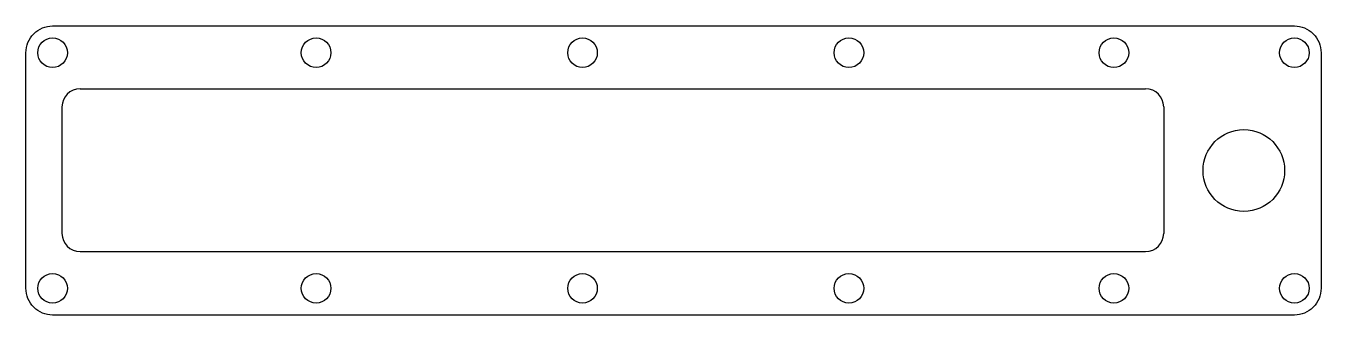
# Model space of a CAD drawing. Header units: inches. Extents: x 2278.1 to 2296, y 1794.3 to 1798.3.
import ezdxf

# ---------------------------------------------------------------- set-up
doc = ezdxf.new("R2010")
doc.units = ezdxf.units.IN

msp = doc.modelspace()

# ---------------------------------------------------------------- linework, layer by layer
for p, q in [((2278.835, 1797.438), (2293.595, 1797.438)), ((2278.585, 1797.188), (2278.585, 1795.438)), ((2293.845, 1797.188), (2293.845, 1795.438)), ((2278.835, 1795.188), (2293.595, 1795.188))]:
    msp.add_line(p, q)
msp.add_lwpolyline([(2278.455, 1798.308), (2295.655, 1798.308, -0.414214), (2296.025, 1797.938), (2296.025, 1794.678, -0.414214), (2295.655, 1794.308), (2278.455, 1794.308, -0.414214), (2278.085, 1794.678), (2278.085, 1797.938, -0.414214)], format="xyb", close=True)
for centre, radius in [((2278.455, 1797.938), 0.205), ((2278.455, 1797.938), 0.205), ((2282.105, 1797.938), 0.205), ((2285.795, 1797.938), 0.205), ((2289.485, 1797.938), 0.205), ((2293.155, 1797.938), 0.205), ((2295.655, 1797.938), 0.205), ((2294.955, 1796.308), 0.565), ((2278.455, 1794.678), 0.205), ((2278.455, 1794.678), 0.205), ((2282.105, 1794.678), 0.205), ((2285.795, 1794.678), 0.205), ((2289.485, 1794.678), 0.205), ((2293.155, 1794.678), 0.205), ((2295.655, 1794.678), 0.205)]:
    msp.add_circle(centre, radius)
for centre, start, end in [((2278.835, 1797.188), 90, 180), ((2293.595, 1797.188), 0, 90), ((2278.835, 1795.438), 180, 270), ((2293.595, 1795.438), 270, 0)]:
    msp.add_arc(centre, 0.25, start, end)

doc.saveas('drawing.dxf')
